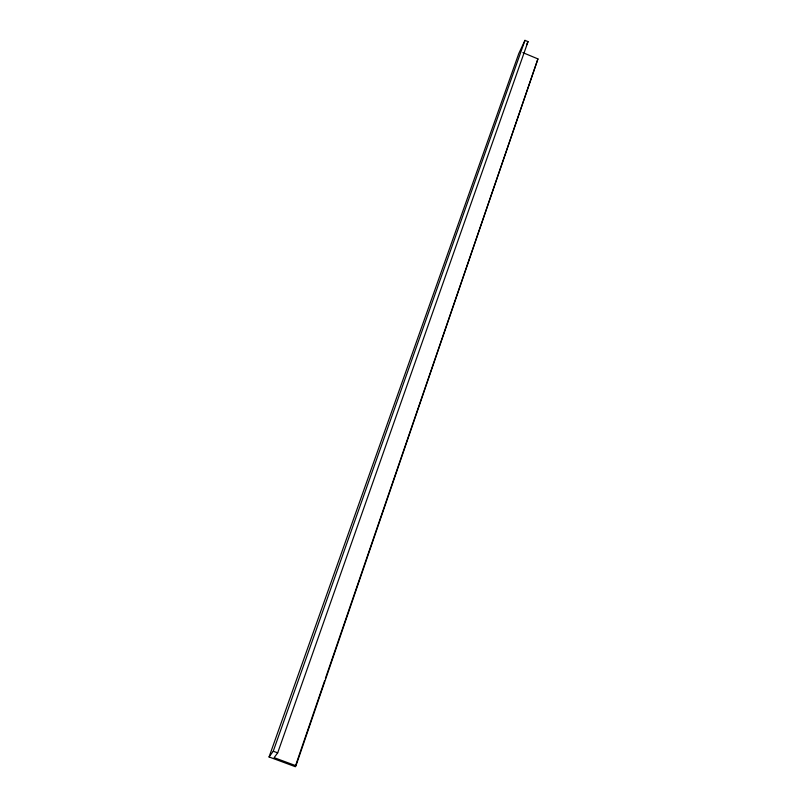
<?xml version="1.0" encoding="UTF-8"?>
<svg xmlns="http://www.w3.org/2000/svg" width="807" height="807" viewBox="0 0 807 807"><rect width="100%" height="100%" fill="white"/><g stroke="black" fill="none" stroke-linecap="round" stroke-linejoin="round"><path stroke-width="1.21" d="M522.845 52.616L537.936 58.911L295.977 765.742L274.128 757.642L277.679 752.87L528.03 41.631L524.974 40.35L518.8 53.524L269.064 756.966L295.221 766.65L324.606 680.836M325.423 678.455L537.936 58.911M269.064 756.966L273.24 751.226L524.974 40.35M526.467 44.92L528.03 41.631M295.221 766.65L295.977 765.742M273.24 751.226L277.679 752.87"/></g></svg>
